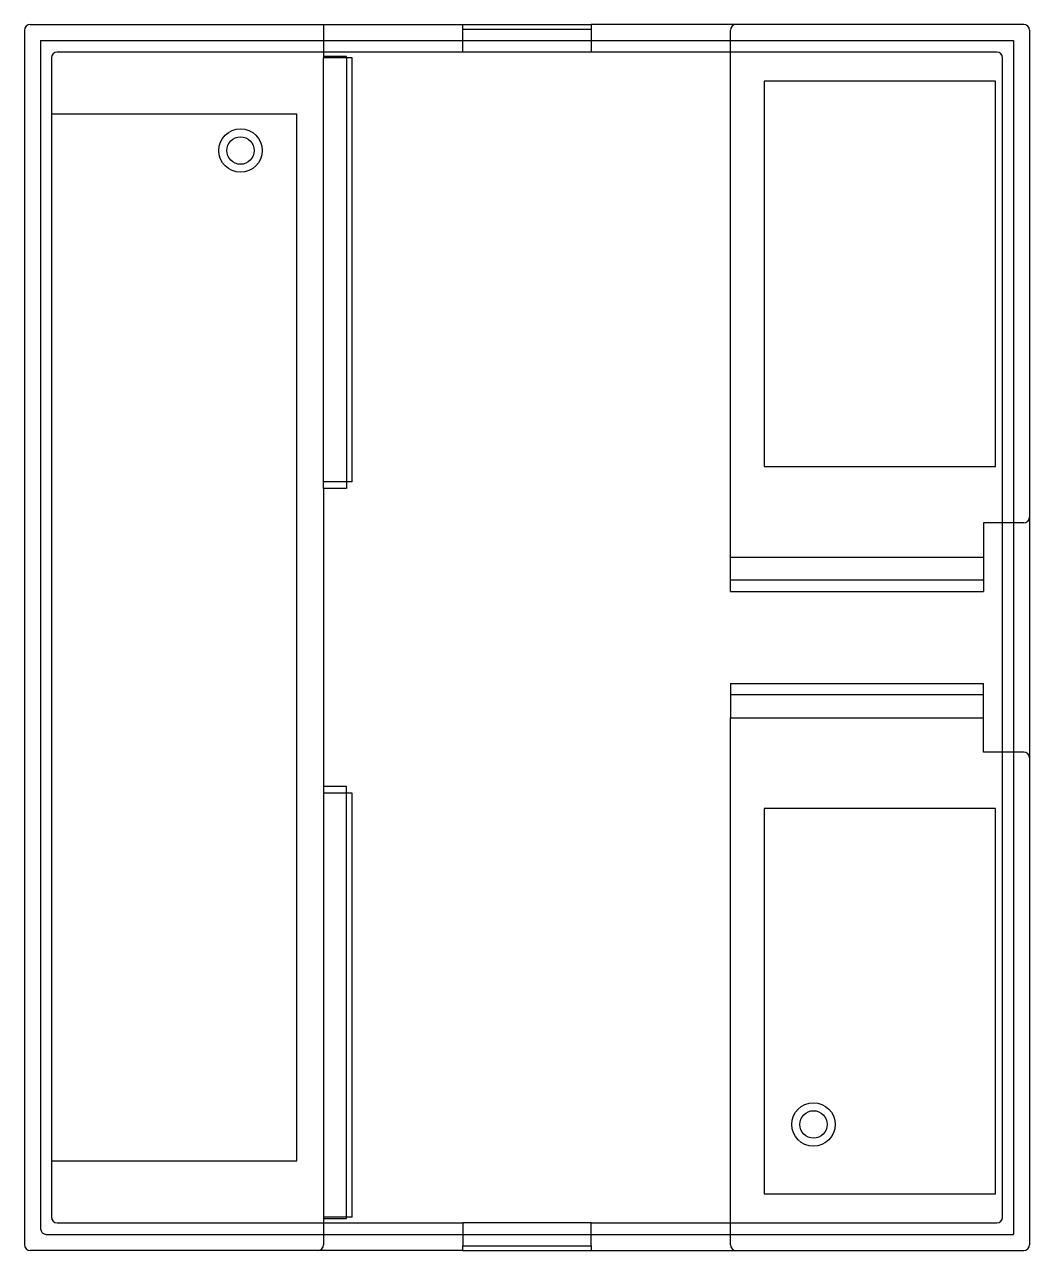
# Model space of a CAD drawing. Header units: inches. Extents: x 9.94 to 13.39, y 9.73 to 13.94.
import ezdxf
from ezdxf.lldxf.tags import DXFTag

# ---------------------------------------------------------------- set-up
doc = ezdxf.new("R2010")
doc.units = ezdxf.units.IN
doc.header["$MEASUREMENT"] = 0
doc.layers.add('Default', color=7, linetype='Continuous')
doc.layers.add('PIEZA_INFERIOR', color=7, linetype='Continuous')
tags = doc.linetypes.add('HIDDEN2', pattern=[0.1875, 0.125, -0.0625]).pattern_tags.tags
tags[6:7] = [DXFTag(74, 4), DXFTag(75, 0), DXFTag(340, '0'), DXFTag(46, 0.0), DXFTag(50, 0.0), DXFTag(44, 0.0), DXFTag(45, 0.0)]
tags[4:5] = [DXFTag(74, 4), DXFTag(75, 0), DXFTag(340, '0'), DXFTag(46, 0.0), DXFTag(50, 0.0), DXFTag(44, 0.0), DXFTag(45, 0.0)]

# ---------------------------------------------------------------- blocks, each defined once
blk = doc.blocks.new('SE')
at = {"layer": 'PIEZA_INFERIOR', "color": 7, "linetype": 'Continuous'}
for p, q in [((9.9377, 13.9233), (9.9377, 9.7501)), ((9.9574, 13.943), (11.4436, 13.943)), ((11.4436, 13.943), (11.8846, 13.943)), ((11.4436, 13.9273), (11.4436, 13.943)), ((11.4436, 13.9273), (11.8846, 13.9273)), ((11.4436, 13.8879), (11.4436, 13.9273)), ((11.8846, 13.943), (11.8846, 13.9273)), ((13.3708, 13.943), (11.8846, 13.943)), ((11.8846, 13.9273), (11.8846, 13.8879)), ((13.3905, 13.9233), (13.3905, 9.7501)), ((9.9928, 13.8879), (9.9928, 9.8052)), ((9.9928, 13.8879), (11.4436, 13.8879)), ((11.4436, 13.8485), (11.4436, 13.8879)), ((11.4436, 13.8879), (11.8846, 13.8879)), ((11.8846, 13.8879), (13.3354, 13.8879)), ((11.8846, 13.8879), (11.8846, 13.8485)), ((13.3354, 13.8879), (13.3354, 9.7855)), ((10.0302, 13.8288), (10.0302, 9.8446)), ((11.4436, 13.8485), (10.0499, 13.8485)), ((11.044, 13.8328), (10.9653, 13.8328)), ((10.9653, 13.8328), (10.9653, 13.8288)), ((10.9653, 12.3485), (10.9653, 13.8288)), ((11.044, 13.8288), (10.9653, 13.8288)), ((11.044, 13.8288), (11.044, 13.8328)), ((11.044, 13.8288), (11.044, 12.3485)), ((11.8846, 13.8485), (11.4436, 13.8485)), ((13.2783, 13.8485), (11.8846, 13.8485)), ((13.2979, 9.8446), (13.2979, 13.8288)), ((11.044, 12.3721), (10.9653, 12.3721)), ((11.044, 12.3485), (10.9653, 12.3485)), ((12.3629, 12.0336), (12.3629, 12.1123)), ((12.3629, 12.1123), (13.233, 12.1123)), ((13.233, 12.1123), (13.233, 12.0336)), ((13.233, 12.0336), (12.3629, 12.0336)), ((12.3629, 11.6399), (12.3629, 11.5611)), ((13.233, 11.6399), (12.3629, 11.6399)), ((13.233, 11.5611), (13.233, 11.6399)), ((12.3629, 11.5611), (13.233, 11.5611)), ((11.044, 11.3249), (10.9653, 11.3249)), ((10.9653, 11.3249), (10.9653, 9.8446)), ((11.044, 11.3013), (10.9653, 11.3013)), ((11.044, 9.8446), (11.044, 11.3249)), ((10.0499, 9.8249), (11.4436, 9.8249)), ((11.044, 9.8446), (10.9653, 9.8446)), ((10.9653, 9.8446), (10.9653, 9.8406)), ((10.9653, 9.8406), (11.044, 9.8406)), ((11.044, 9.8406), (11.044, 9.8446)), ((11.4436, 9.8249), (11.4436, 9.7855)), ((11.8846, 9.8249), (11.4436, 9.8249)), ((11.8846, 9.8249), (13.2783, 9.8249)), ((11.8846, 9.7855), (11.8846, 9.8249)), ((10.0125, 9.7855), (11.4436, 9.7855)), ((11.4436, 9.7855), (11.8846, 9.7855)), ((11.4436, 9.7855), (11.4436, 9.7462)), ((11.8846, 9.7855), (13.3354, 9.7855)), ((11.8846, 9.7462), (11.8846, 9.7855)), ((11.4436, 9.7304), (11.4436, 9.7462)), ((11.4436, 9.7462), (11.8846, 9.7462)), ((11.8846, 9.7462), (11.8846, 9.7304)), ((11.4436, 9.7304), (9.9574, 9.7304)), ((11.4436, 9.7304), (11.8846, 9.7304)), ((11.8846, 9.7304), (13.3708, 9.7304))]:
    blk.add_line(p, q, dxfattribs=at)
at = {"layer": 'PIEZA_INFERIOR', "color": 7, "linetype": 'HIDDEN2'}
for p, q in [((10.9653, 13.943), (10.9653, 13.9233)), ((10.9653, 13.9233), (10.9653, 13.8328)), ((12.3629, 12.1123), (12.3629, 13.9233)), ((11.0638, 13.8288), (11.044, 13.8288)), ((11.0638, 12.3721), (11.0638, 13.8288)), ((12.4794, 13.7489), (12.4794, 12.4245)), ((13.274, 13.7489), (12.4794, 13.7489)), ((13.274, 12.4245), (13.274, 13.7489)), ((10.8728, 13.6344), (10.0302, 13.6344)), ((10.8728, 10.039), (10.8728, 13.6344)), ((12.4794, 12.4245), (13.274, 12.4245)), ((10.9653, 12.3485), (10.9653, 11.3249)), ((11.0638, 12.3721), (11.044, 12.3721)), ((13.233, 12.2304), (13.233, 12.1123)), ((13.3708, 12.2304), (13.233, 12.2304)), ((12.3629, 11.9942), (12.3629, 12.0336)), ((13.233, 12.0336), (13.233, 11.9942)), ((12.3629, 11.9942), (13.233, 11.9942)), ((12.3629, 11.6792), (13.233, 11.6792)), ((12.3629, 11.6792), (12.3629, 11.6399)), ((13.233, 11.6399), (13.233, 11.6792)), ((12.3629, 9.7501), (12.3629, 11.5611)), ((13.233, 11.443), (13.233, 11.5611)), ((13.3708, 11.443), (13.233, 11.443)), ((11.0638, 11.3013), (11.044, 11.3013)), ((11.0638, 9.8446), (11.0638, 11.3013)), ((12.4794, 11.2489), (12.4794, 9.9245)), ((13.274, 11.2489), (12.4794, 11.2489)), ((13.274, 9.9245), (13.274, 11.2489)), ((10.0302, 10.039), (10.8728, 10.039)), ((12.4794, 9.9245), (13.274, 9.9245)), ((10.9653, 9.8406), (10.9653, 9.7501)), ((11.0638, 9.8446), (11.044, 9.8446))]:
    blk.add_line(p, q, dxfattribs=at)
at = {"layer": 'PIEZA_INFERIOR', "color": 7, "linetype": 'Continuous'}
for centre, radius in [((10.6798, 13.5099), 0.0748), ((10.6798, 13.5099), 0.0472), ((12.6483, 10.1635), 0.0748), ((12.6483, 10.1635), 0.0472)]:
    blk.add_circle(centre, radius, dxfattribs=at)
for centre, start, end in [((9.9574, 13.9233), 90, 180), ((13.3708, 13.9233), 0, 90), ((10.0499, 13.8288), 90, 180), ((13.2783, 13.8288), 0, 90), ((10.0499, 9.8446), 180, 270), ((13.2783, 9.8446), 270, 0), ((10.0125, 9.8052), 180, 270), ((9.9574, 9.7501), 180, 270), ((13.3708, 9.7501), 270, 0)]:
    blk.add_arc(centre, 0.0197, start, end, dxfattribs=at)
at = {"layer": 'PIEZA_INFERIOR', "color": 7, "linetype": 'HIDDEN2'}
for centre, start, end in [((12.3826, 13.9233), 90, 180), ((13.3708, 12.2501), 270, 0), ((13.3708, 11.4233), 0, 90), ((10.9456, 9.7501), 270, 0), ((12.3826, 9.7501), 180, 270)]:
    blk.add_arc(centre, 0.0197, start, end, dxfattribs=at)

msp = doc.modelspace()

# ---------------------------------------------------------------- block references
at = {"layer": 'Default'}
msp.add_blockref('SE', (0, 0), dxfattribs=at)

doc.saveas('drawing.dxf')
